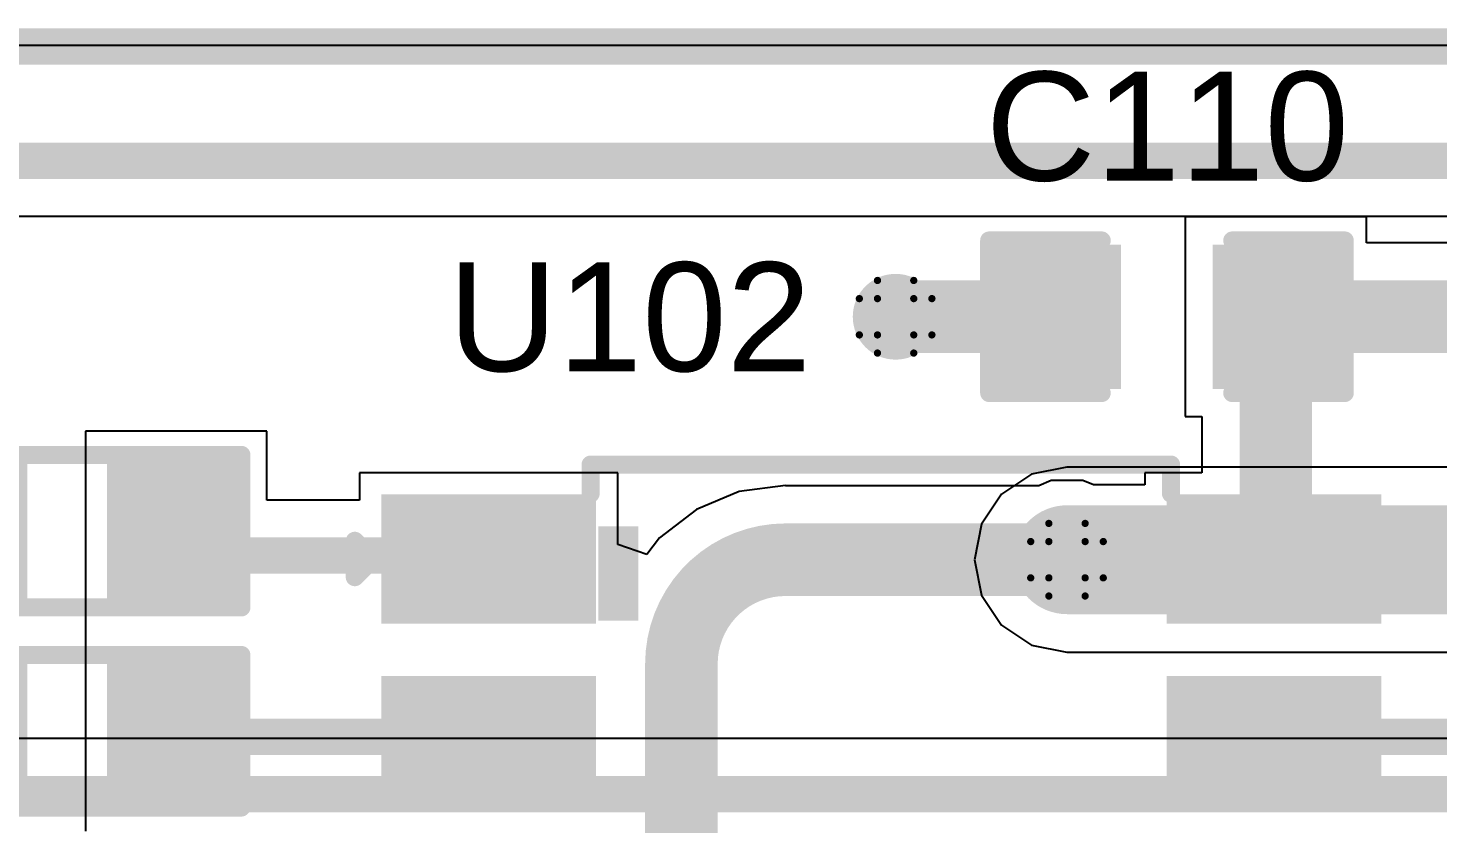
# Model space of a CAD drawing. Header units: inches. Extents: x -0.1 to 10.2, y 0 to 6.5.
# Drawn here: x 1.5365 to 1.925, y 3.7816 to 4.0007 of the extents above; entities that cross this region are included whole.
import ezdxf

# ---------------------------------------------------------------- set-up
doc = ezdxf.new("R2010")
doc.units = ezdxf.units.IN
doc.header["$MEASUREMENT"] = 0
for name, color, linetype in [('Bottom Layer', 5, 'Continuous'), ('Drill Drawing', 1, 'Continuous'), ('Top Layer', 1, 'Continuous'), ('Top Overlay', 2, 'Continuous'), ('Top Paste', 8, 'Continuous'), ('Top Solder', 216, 'Continuous'), ('Via Holes', 16, 'Continuous')]:
    doc.layers.add(name, color=color, linetype=linetype)
doc.styles.add('Arial', font='', dxfattribs={"height": 0.2})
doc.styles.get('Arial').set_extended_font_data('Arial')

# ---------------------------------------------------------------- blocks, each defined once
blk = doc.blocks.new('C___0603_3')
at = {"layer": 'Top Layer'}
for points in [[(-0.015, 0.0175), (-0.015, -0.0175), (-0.045, -0.0175), (-0.045, 0.0175)], [(0.045, 0.0175), (0.045, -0.0175), (0.015, -0.0175), (0.015, 0.0175)]]:
    blk.add_hatch(color=1, dxfattribs=at).paths.add_polyline_path(points)
at = {"layer": 'Top Paste'}
for points in [[(-0.015, 0.0175), (-0.015, -0.0175), (-0.045, -0.0175), (-0.045, 0.0175)], [(0.045, 0.0175), (0.045, -0.0175), (0.015, -0.0175), (0.015, 0.0175)]]:
    blk.add_hatch(color=8, dxfattribs=at).paths.add_polyline_path(points)
at = {"layer": 'Top Solder'}
for points in [[(-0.01264, 0.01986), (-0.01264, -0.01986), (-0.04736, -0.01986), (-0.04736, 0.01986)], [(0.04736, 0.01986), (0.04736, -0.01986), (0.01264, -0.01986), (0.01264, 0.01986)]]:
    blk.add_hatch(color=216, dxfattribs=at).paths.add_polyline_path(points)
at = {"layer": 'Top Overlay'}
for points in [[(-0.049, 0.021, 0.005, 0.005, 0), (-0.049, -0.021, 0.005, 0.005, 0)], [(-0.018, 0.021, 0.005, 0.005, 0), (-0.049, 0.021, 0.005, 0.005, 0)], [(0.049, 0.021, 0.005, 0.005, 0), (0.018, 0.021, 0.005, 0.005, 0)], [(0.049, 0.021, 0.005, 0.005, 0), (0.049, -0.021, 0.005, 0.005, 0)], [(-0.018, -0.021, 0.005, 0.005, 0), (-0.049, -0.021, 0.005, 0.005, 0)], [(0.049, -0.021, 0.005, 0.005, 0), (0.018, -0.021, 0.005, 0.005, 0)]]:
    blk.add_lwpolyline(points, format="xyseb", dxfattribs=at)
for points in [[(-0.05025, 0.021, 0.0025, 0.0025, 1), (-0.04775, 0.021, 0.0025, 0.0025, 1)], [(-0.05025, 0.021, 0.0025, 0.0025, 1), (-0.04775, 0.021, 0.0025, 0.0025, 1)], [(-0.01925, 0.021, 0.0025, 0.0025, 1), (-0.01675, 0.021, 0.0025, 0.0025, 1)], [(0.01675, 0.021, 0.0025, 0.0025, 1), (0.01925, 0.021, 0.0025, 0.0025, 1)], [(0.04775, 0.021, 0.0025, 0.0025, 1), (0.05025, 0.021, 0.0025, 0.0025, 1)], [(0.04775, 0.021, 0.0025, 0.0025, 1), (0.05025, 0.021, 0.0025, 0.0025, 1)], [(-0.05025, -0.021, 0.0025, 0.0025, 1), (-0.04775, -0.021, 0.0025, 0.0025, 1)], [(-0.05025, -0.021, 0.0025, 0.0025, 1), (-0.04775, -0.021, 0.0025, 0.0025, 1)], [(-0.01925, -0.021, 0.0025, 0.0025, 1), (-0.01675, -0.021, 0.0025, 0.0025, 1)], [(0.01675, -0.021, 0.0025, 0.0025, 1), (0.01925, -0.021, 0.0025, 0.0025, 1)], [(0.04775, -0.021, 0.0025, 0.0025, 1), (0.05025, -0.021, 0.0025, 0.0025, 1)], [(0.04775, -0.021, 0.0025, 0.0025, 1), (0.05025, -0.021, 0.0025, 0.0025, 1)]]:
    blk.add_lwpolyline(points, format="xyseb", close=True, dxfattribs=at)
blk = doc.blocks.new('SOP_8_4')
at = {"layer": 'Top Layer'}
for points in [[(-0.13386, 0.08878), (-0.08268, 0.08878), (-0.08268, 0.06122), (-0.13386, 0.06122)], [(0.08268, 0.08878), (0.13386, 0.08878), (0.13386, 0.06122), (0.08268, 0.06122)], [(-0.13386, 0.03878), (-0.08268, 0.03878), (-0.08268, 0.01122), (-0.13386, 0.01122)], [(0.08268, 0.03878), (0.13386, 0.03878), (0.13386, 0.01122), (0.08268, 0.01122)], [(-0.13386, -0.01122), (-0.08268, -0.01122), (-0.08268, -0.03878), (-0.13386, -0.03878)], [(0.08268, -0.01122), (0.13386, -0.01122), (0.13386, -0.03878), (0.08268, -0.03878)], [(-0.13386, -0.06122), (-0.08268, -0.06122), (-0.08268, -0.08878), (-0.13386, -0.08878)], [(0.08268, -0.06122), (0.13386, -0.06122), (0.13386, -0.08878), (0.08268, -0.08878)]]:
    blk.add_hatch(color=1, dxfattribs=at).paths.add_polyline_path(points)
at = {"layer": 'Top Overlay'}
blk.add_hatch(color=2, dxfattribs=at).paths.add_polyline_path([(-0.078, 0.058), (-0.067, 0.058), (-0.067, 0.084), (-0.078, 0.084)])
at = {"layer": 'Top Paste'}
for points in [[(-0.13386, 0.08878), (-0.08268, 0.08878), (-0.08268, 0.06122), (-0.13386, 0.06122)], [(0.08268, 0.08878), (0.13386, 0.08878), (0.13386, 0.06122), (0.08268, 0.06122)], [(-0.13386, 0.03878), (-0.08268, 0.03878), (-0.08268, 0.01122), (-0.13386, 0.01122)], [(0.08268, 0.03878), (0.13386, 0.03878), (0.13386, 0.01122), (0.08268, 0.01122)], [(-0.13386, -0.01122), (-0.08268, -0.01122), (-0.08268, -0.03878), (-0.13386, -0.03878)], [(0.08268, -0.01122), (0.13386, -0.01122), (0.13386, -0.03878), (0.08268, -0.03878)], [(-0.13386, -0.06122), (-0.08268, -0.06122), (-0.08268, -0.08878), (-0.13386, -0.08878)], [(0.08268, -0.06122), (0.13386, -0.06122), (0.13386, -0.08878), (0.08268, -0.08878)]]:
    blk.add_hatch(color=8, dxfattribs=at).paths.add_polyline_path(points)
at = {"layer": 'Top Solder'}
for points in [[(-0.13786, 0.09278), (-0.07868, 0.09278), (-0.07868, 0.05722), (-0.13786, 0.05722)], [(0.07868, 0.09278), (0.13786, 0.09278), (0.13786, 0.05722), (0.07868, 0.05722)], [(-0.13786, 0.04278), (-0.07868, 0.04278), (-0.07868, 0.00722), (-0.13786, 0.00722)], [(0.07868, 0.04278), (0.13786, 0.04278), (0.13786, 0.00722), (0.07868, 0.00722)], [(-0.13786, -0.00722), (-0.07868, -0.00722), (-0.07868, -0.04278), (-0.13786, -0.04278)], [(0.07868, -0.00722), (0.13786, -0.00722), (0.13786, -0.04278), (0.07868, -0.04278)], [(-0.13786, -0.05722), (-0.07868, -0.05722), (-0.07868, -0.09278), (-0.13786, -0.09278)], [(0.07868, -0.05722), (0.13786, -0.05722), (0.13786, -0.09278), (0.07868, -0.09278)]]:
    blk.add_hatch(color=216, dxfattribs=at).paths.add_polyline_path(points)
at = {"layer": 'Top Overlay'}
for points in [[(-0.08014, 0.093, 0.005, 0.005, 0), (-0.08014, 0.101, 0.005, 0.005, 0)], [(-0.08014, 0.101, 0.005, 0.005, 0), (0.07986, 0.101, 0.005, 0.005, 0)], [(0.07986, 0.093, 0.005, 0.005, 0), (0.07986, 0.101, 0.005, 0.005, 0)], [(-0.14514, 0.07, 0.005, 0.005, 0), (-0.14514, 0.08, 0.005, 0.005, 0)], [(-0.14514, 0.08, 0.005, 0.005, 0), (-0.14014, 0.075, 0.005, 0.005, 0)], [(-0.14514, 0.07, 0.005, 0.005, 0), (-0.14014, 0.075, 0.005, 0.005, 0)], [(-0.08014, -0.101, 0.005, 0.005, 0), (-0.08014, -0.093, 0.005, 0.005, 0)], [(0.07986, -0.101, 0.005, 0.005, 0), (0.07986, -0.093, 0.005, 0.005, 0)], [(-0.08014, -0.101, 0.005, 0.005, 0), (0.07986, -0.101, 0.005, 0.005, 0)]]:
    blk.add_lwpolyline(points, format="xyseb", dxfattribs=at)
for points in [[(-0.08139, 0.101, 0.0025, 0.0025, 1), (-0.07889, 0.101, 0.0025, 0.0025, 1)], [(-0.08139, 0.101, 0.0025, 0.0025, 1), (-0.07889, 0.101, 0.0025, 0.0025, 1)], [(0.07861, 0.101, 0.0025, 0.0025, 1), (0.08111, 0.101, 0.0025, 0.0025, 1)], [(0.07861, 0.101, 0.0025, 0.0025, 1), (0.08111, 0.101, 0.0025, 0.0025, 1)], [(-0.08139, 0.093, 0.0025, 0.0025, 1), (-0.07889, 0.093, 0.0025, 0.0025, 1)], [(0.07861, 0.093, 0.0025, 0.0025, 1), (0.08111, 0.093, 0.0025, 0.0025, 1)], [(-0.14639, 0.08, 0.0025, 0.0025, 1), (-0.14389, 0.08, 0.0025, 0.0025, 1)], [(-0.14639, 0.08, 0.0025, 0.0025, 1), (-0.14389, 0.08, 0.0025, 0.0025, 1)], [(-0.14139, 0.075, 0.0025, 0.0025, 1), (-0.13889, 0.075, 0.0025, 0.0025, 1)], [(-0.14139, 0.075, 0.0025, 0.0025, 1), (-0.13889, 0.075, 0.0025, 0.0025, 1)], [(-0.14639, 0.07, 0.0025, 0.0025, 1), (-0.14389, 0.07, 0.0025, 0.0025, 1)], [(-0.14639, 0.07, 0.0025, 0.0025, 1), (-0.14389, 0.07, 0.0025, 0.0025, 1)], [(-0.08139, -0.093, 0.0025, 0.0025, 1), (-0.07889, -0.093, 0.0025, 0.0025, 1)], [(0.07861, -0.093, 0.0025, 0.0025, 1), (0.08111, -0.093, 0.0025, 0.0025, 1)], [(-0.08139, -0.101, 0.0025, 0.0025, 1), (-0.07889, -0.101, 0.0025, 0.0025, 1)], [(-0.08139, -0.101, 0.0025, 0.0025, 1), (-0.07889, -0.101, 0.0025, 0.0025, 1)], [(0.07861, -0.101, 0.0025, 0.0025, 1), (0.08111, -0.101, 0.0025, 0.0025, 1)], [(0.07861, -0.101, 0.0025, 0.0025, 1), (0.08111, -0.101, 0.0025, 0.0025, 1)]]:
    blk.add_lwpolyline(points, format="xyseb", close=True, dxfattribs=at)
blk = doc.blocks.new('R___0603_8')
at = {"layer": 'Top Layer'}
for points in [[(-0.015, 0.0175), (-0.015, -0.0175), (-0.045, -0.0175), (-0.045, 0.0175)], [(0.045, 0.0175), (0.045, -0.0175), (0.015, -0.0175), (0.015, 0.0175)]]:
    blk.add_hatch(color=1, dxfattribs=at).paths.add_polyline_path(points)
at = {"layer": 'Top Paste'}
for points in [[(-0.015, 0.0175), (-0.015, -0.0175), (-0.045, -0.0175), (-0.045, 0.0175)], [(0.045, 0.0175), (0.045, -0.0175), (0.015, -0.0175), (0.015, 0.0175)]]:
    blk.add_hatch(color=8, dxfattribs=at).paths.add_polyline_path(points)
at = {"layer": 'Top Solder'}
for points in [[(-0.011, 0.0215), (-0.011, -0.0215), (-0.049, -0.0215), (-0.049, 0.0215)], [(0.049, 0.0215), (0.049, -0.0215), (0.011, -0.0215), (0.011, 0.0215)]]:
    blk.add_hatch(color=216, dxfattribs=at).paths.add_polyline_path(points)
at = {"layer": 'Top Overlay'}
for points in [[(-0.048, 0.021, 0.005, 0.005, 0), (-0.048, -0.021, 0.005, 0.005, 0)], [(0.048, 0.021, 0.005, 0.005, 0), (-0.048, 0.021, 0.005, 0.005, 0)], [(0.048, 0.021, 0.005, 0.005, 0), (0.048, -0.021, 0.005, 0.005, 0)], [(0.048, -0.021, 0.005, 0.005, 0), (-0.048, -0.021, 0.005, 0.005, 0)]]:
    blk.add_lwpolyline(points, format="xyseb", dxfattribs=at)
for points in [[(-0.04925, 0.021, 0.0025, 0.0025, 1), (-0.04675, 0.021, 0.0025, 0.0025, 1)], [(-0.04925, 0.021, 0.0025, 0.0025, 1), (-0.04675, 0.021, 0.0025, 0.0025, 1)], [(0.04675, 0.021, 0.0025, 0.0025, 1), (0.04925, 0.021, 0.0025, 0.0025, 1)], [(0.04675, 0.021, 0.0025, 0.0025, 1), (0.04925, 0.021, 0.0025, 0.0025, 1)], [(-0.04925, -0.021, 0.0025, 0.0025, 1), (-0.04675, -0.021, 0.0025, 0.0025, 1)], [(-0.04925, -0.021, 0.0025, 0.0025, 1), (-0.04675, -0.021, 0.0025, 0.0025, 1)], [(0.04675, -0.021, 0.0025, 0.0025, 1), (0.04925, -0.021, 0.0025, 0.0025, 1)], [(0.04675, -0.021, 0.0025, 0.0025, 1), (0.04925, -0.021, 0.0025, 0.0025, 1)]]:
    blk.add_lwpolyline(points, format="xyseb", close=True, dxfattribs=at)
blk = doc.blocks.new('R___0603_9')
at = {"layer": 'Top Layer'}
for points in [[(-0.015, 0.0175), (-0.015, -0.0175), (-0.045, -0.0175), (-0.045, 0.0175)], [(0.045, 0.0175), (0.045, -0.0175), (0.015, -0.0175), (0.015, 0.0175)]]:
    blk.add_hatch(color=1, dxfattribs=at).paths.add_polyline_path(points)
at = {"layer": 'Top Paste'}
for points in [[(-0.015, 0.0175), (-0.015, -0.0175), (-0.045, -0.0175), (-0.045, 0.0175)], [(0.045, 0.0175), (0.045, -0.0175), (0.015, -0.0175), (0.015, 0.0175)]]:
    blk.add_hatch(color=8, dxfattribs=at).paths.add_polyline_path(points)
at = {"layer": 'Top Solder'}
for points in [[(-0.011, 0.0215), (-0.011, -0.0215), (-0.049, -0.0215), (-0.049, 0.0215)], [(0.049, 0.0215), (0.049, -0.0215), (0.011, -0.0215), (0.011, 0.0215)]]:
    blk.add_hatch(color=216, dxfattribs=at).paths.add_polyline_path(points)
at = {"layer": 'Top Overlay'}
for points in [[(-0.048, 0.021, 0.005, 0.005, 0), (-0.048, -0.021, 0.005, 0.005, 0)], [(0.048, 0.021, 0.005, 0.005, 0), (-0.048, 0.021, 0.005, 0.005, 0)], [(0.048, 0.021, 0.005, 0.005, 0), (0.048, -0.021, 0.005, 0.005, 0)], [(0.048, -0.021, 0.005, 0.005, 0), (-0.048, -0.021, 0.005, 0.005, 0)]]:
    blk.add_lwpolyline(points, format="xyseb", dxfattribs=at)
for points in [[(-0.04925, 0.021, 0.0025, 0.0025, 1), (-0.04675, 0.021, 0.0025, 0.0025, 1)], [(-0.04925, 0.021, 0.0025, 0.0025, 1), (-0.04675, 0.021, 0.0025, 0.0025, 1)], [(0.04675, 0.021, 0.0025, 0.0025, 1), (0.04925, 0.021, 0.0025, 0.0025, 1)], [(0.04675, 0.021, 0.0025, 0.0025, 1), (0.04925, 0.021, 0.0025, 0.0025, 1)], [(-0.04925, -0.021, 0.0025, 0.0025, 1), (-0.04675, -0.021, 0.0025, 0.0025, 1)], [(-0.04925, -0.021, 0.0025, 0.0025, 1), (-0.04675, -0.021, 0.0025, 0.0025, 1)], [(0.04675, -0.021, 0.0025, 0.0025, 1), (0.04925, -0.021, 0.0025, 0.0025, 1)], [(0.04675, -0.021, 0.0025, 0.0025, 1), (0.04925, -0.021, 0.0025, 0.0025, 1)]]:
    blk.add_lwpolyline(points, format="xyseb", close=True, dxfattribs=at)

msp = doc.modelspace()

# ---------------------------------------------------------------- hatches: boundary and pattern name
at = {"layer": 'Bottom Layer'}
h = msp.add_hatch(color=5, dxfattribs=at)
edge = h.paths.add_edge_path()
edge.add_arc((1.77559, 3.92126), 0.01181, 0, 360)
h = msp.add_hatch(color=5, dxfattribs=at)
edge = h.paths.add_edge_path()
edge.add_arc((1.82283, 3.85433), 0.01181, 0, 360)
at = {"layer": 'Top Layer'}
h = msp.add_hatch(color=1, dxfattribs=at)
edge = h.paths.add_edge_path()
edge.add_arc((1.77559, 3.92126), 0.01181, 0, 360)
h = msp.add_hatch(color=1, dxfattribs=at)
edge = h.paths.add_edge_path()
edge.add_arc((1.82283, 3.85433), 0.01181, 0, 360)
for points in [[(1.57724, 3.85051), (1.66339, 3.85051), (1.66339, 3.86051), (1.57724, 3.86051)], [(1.57724, 3.80051), (1.66339, 3.80051), (1.66339, 3.81051), (1.57724, 3.81051)], [(1.96606, 3.81051), (1.87992, 3.81051), (1.87992, 3.80051), (1.96606, 3.80051)]]:
    msp.add_hatch(color=1, dxfattribs=at).paths.add_polyline_path(points)
at = {"layer": 'Via Holes'}
h = msp.add_hatch(color=7, dxfattribs=at)
edge = h.paths.add_edge_path()
edge.add_arc((1.77559, 3.92126), 0.00591, 0, 360)
h = msp.add_hatch(color=7, dxfattribs=at)
edge = h.paths.add_edge_path()
edge.add_arc((1.82283, 3.85433), 0.00591, 0, 360)

# ---------------------------------------------------------------- linework, layer by layer
at = {"layer": 'Bottom Layer'}
for p, q in [((1.45903, 3.94896), (2.17342, 3.94896)), ((1.82283, 3.87982), (1.81308, 3.87788)), ((2.24185, 3.87982), (1.82283, 3.87982)), ((1.81308, 3.87788), (1.80481, 3.87235)), ((1.80481, 3.87235), (1.79928, 3.86409)), ((1.79928, 3.86409), (1.79734, 3.85433)), ((1.79734, 3.85433), (1.79928, 3.84458)), ((1.79928, 3.84458), (1.80481, 3.83631)), ((1.80481, 3.83631), (1.81308, 3.83078)), ((1.81308, 3.83078), (1.82283, 3.82884)), ((1.82283, 3.82884), (2.40788, 3.82884)), ((2.48813, 3.80504), (1.00862, 3.80504))]:
    msp.add_line(p, q, dxfattribs=at)
for points in [[(1.43701, 3.99575, 0.01, 0.01, 0), (2.73616, 3.99575, 0.01, 0.01, 0)], [(0.91263, 3.96425, 0.01, 0.01, 0), (2.18898, 3.96425, 0.01, 0.01, 0)], [(1.82283, 3.85433, 0.03, 0.03, 0), (2.24567, 3.85433, 0.03, 0.03, 0)], [(0.79576, 3.78974, 0.01, 0.01, 0), (2.50518, 3.78974, 0.01, 0.01, 0)]]:
    msp.add_lwpolyline(points, format="xyseb", dxfattribs=at)
msp.add_lwpolyline([(1.81533, 3.85433, 0.015, 0.015, 1), (1.83033, 3.85433, 0.015, 0.015, 1)], format="xyseb", close=True, dxfattribs=at)
at = {"layer": 'Drill Drawing'}
for points in [[(1.77059, 3.92626, 0.002, 0.002, 0), (1.77059, 3.93126, 0.002, 0.002, 0)], [(1.77059, 3.93126, 0.002, 0.002, 0), (1.78059, 3.93126, 0.002, 0.002, 0)], [(1.78059, 3.92626, 0.002, 0.002, 0), (1.78059, 3.93126, 0.002, 0.002, 0)], [(1.76559, 3.91626, 0.002, 0.002, 0), (1.76559, 3.92626, 0.002, 0.002, 0)], [(1.76559, 3.92626, 0.002, 0.002, 0), (1.77059, 3.92626, 0.002, 0.002, 0)], [(1.78059, 3.92626, 0.002, 0.002, 0), (1.78559, 3.92626, 0.002, 0.002, 0)], [(1.78559, 3.91626, 0.002, 0.002, 0), (1.78559, 3.92626, 0.002, 0.002, 0)], [(1.76559, 3.91626, 0.002, 0.002, 0), (1.77059, 3.91626, 0.002, 0.002, 0)], [(1.77059, 3.91126, 0.002, 0.002, 0), (1.77059, 3.91626, 0.002, 0.002, 0)], [(1.78059, 3.91626, 0.002, 0.002, 0), (1.78559, 3.91626, 0.002, 0.002, 0)], [(1.78059, 3.91126, 0.002, 0.002, 0), (1.78059, 3.91626, 0.002, 0.002, 0)], [(1.77059, 3.91126, 0.002, 0.002, 0), (1.78059, 3.91126, 0.002, 0.002, 0)], [(1.81783, 3.85933, 0.002, 0.002, 0), (1.81783, 3.86433, 0.002, 0.002, 0)], [(1.81783, 3.86433, 0.002, 0.002, 0), (1.82783, 3.86433, 0.002, 0.002, 0)], [(1.82783, 3.85933, 0.002, 0.002, 0), (1.82783, 3.86433, 0.002, 0.002, 0)], [(1.81283, 3.84933, 0.002, 0.002, 0), (1.81283, 3.85933, 0.002, 0.002, 0)], [(1.81283, 3.85933, 0.002, 0.002, 0), (1.81783, 3.85933, 0.002, 0.002, 0)], [(1.82783, 3.85933, 0.002, 0.002, 0), (1.83283, 3.85933, 0.002, 0.002, 0)], [(1.83283, 3.84933, 0.002, 0.002, 0), (1.83283, 3.85933, 0.002, 0.002, 0)], [(1.81283, 3.84933, 0.002, 0.002, 0), (1.81783, 3.84933, 0.002, 0.002, 0)], [(1.81783, 3.84433, 0.002, 0.002, 0), (1.81783, 3.84933, 0.002, 0.002, 0)], [(1.82783, 3.84933, 0.002, 0.002, 0), (1.83283, 3.84933, 0.002, 0.002, 0)], [(1.82783, 3.84433, 0.002, 0.002, 0), (1.82783, 3.84933, 0.002, 0.002, 0)], [(1.81783, 3.84433, 0.002, 0.002, 0), (1.82783, 3.84433, 0.002, 0.002, 0)]]:
    msp.add_lwpolyline(points, format="xyseb", dxfattribs=at)
for points in [[(1.77009, 3.93126, 0.001, 0.001, 1), (1.77109, 3.93126, 0.001, 0.001, 1)], [(1.77009, 3.93126, 0.001, 0.001, 1), (1.77109, 3.93126, 0.001, 0.001, 1)], [(1.78009, 3.93126, 0.001, 0.001, 1), (1.78109, 3.93126, 0.001, 0.001, 1)], [(1.78009, 3.93126, 0.001, 0.001, 1), (1.78109, 3.93126, 0.001, 0.001, 1)], [(1.76509, 3.92626, 0.001, 0.001, 1), (1.76609, 3.92626, 0.001, 0.001, 1)], [(1.76509, 3.92626, 0.001, 0.001, 1), (1.76609, 3.92626, 0.001, 0.001, 1)], [(1.77009, 3.92626, 0.001, 0.001, 1), (1.77109, 3.92626, 0.001, 0.001, 1)], [(1.77009, 3.92626, 0.001, 0.001, 1), (1.77109, 3.92626, 0.001, 0.001, 1)], [(1.78009, 3.92626, 0.001, 0.001, 1), (1.78109, 3.92626, 0.001, 0.001, 1)], [(1.78009, 3.92626, 0.001, 0.001, 1), (1.78109, 3.92626, 0.001, 0.001, 1)], [(1.78509, 3.92626, 0.001, 0.001, 1), (1.78609, 3.92626, 0.001, 0.001, 1)], [(1.78509, 3.92626, 0.001, 0.001, 1), (1.78609, 3.92626, 0.001, 0.001, 1)], [(1.76509, 3.91626, 0.001, 0.001, 1), (1.76609, 3.91626, 0.001, 0.001, 1)], [(1.76509, 3.91626, 0.001, 0.001, 1), (1.76609, 3.91626, 0.001, 0.001, 1)], [(1.77009, 3.91626, 0.001, 0.001, 1), (1.77109, 3.91626, 0.001, 0.001, 1)], [(1.77009, 3.91626, 0.001, 0.001, 1), (1.77109, 3.91626, 0.001, 0.001, 1)], [(1.78009, 3.91626, 0.001, 0.001, 1), (1.78109, 3.91626, 0.001, 0.001, 1)], [(1.78009, 3.91626, 0.001, 0.001, 1), (1.78109, 3.91626, 0.001, 0.001, 1)], [(1.78509, 3.91626, 0.001, 0.001, 1), (1.78609, 3.91626, 0.001, 0.001, 1)], [(1.78509, 3.91626, 0.001, 0.001, 1), (1.78609, 3.91626, 0.001, 0.001, 1)], [(1.77009, 3.91126, 0.001, 0.001, 1), (1.77109, 3.91126, 0.001, 0.001, 1)], [(1.77009, 3.91126, 0.001, 0.001, 1), (1.77109, 3.91126, 0.001, 0.001, 1)], [(1.78009, 3.91126, 0.001, 0.001, 1), (1.78109, 3.91126, 0.001, 0.001, 1)], [(1.78009, 3.91126, 0.001, 0.001, 1), (1.78109, 3.91126, 0.001, 0.001, 1)], [(1.81733, 3.86433, 0.001, 0.001, 1), (1.81833, 3.86433, 0.001, 0.001, 1)], [(1.81733, 3.86433, 0.001, 0.001, 1), (1.81833, 3.86433, 0.001, 0.001, 1)], [(1.82733, 3.86433, 0.001, 0.001, 1), (1.82833, 3.86433, 0.001, 0.001, 1)], [(1.82733, 3.86433, 0.001, 0.001, 1), (1.82833, 3.86433, 0.001, 0.001, 1)], [(1.81233, 3.85933, 0.001, 0.001, 1), (1.81333, 3.85933, 0.001, 0.001, 1)], [(1.81233, 3.85933, 0.001, 0.001, 1), (1.81333, 3.85933, 0.001, 0.001, 1)], [(1.81733, 3.85933, 0.001, 0.001, 1), (1.81833, 3.85933, 0.001, 0.001, 1)], [(1.81733, 3.85933, 0.001, 0.001, 1), (1.81833, 3.85933, 0.001, 0.001, 1)], [(1.82733, 3.85933, 0.001, 0.001, 1), (1.82833, 3.85933, 0.001, 0.001, 1)], [(1.82733, 3.85933, 0.001, 0.001, 1), (1.82833, 3.85933, 0.001, 0.001, 1)], [(1.83233, 3.85933, 0.001, 0.001, 1), (1.83333, 3.85933, 0.001, 0.001, 1)], [(1.83233, 3.85933, 0.001, 0.001, 1), (1.83333, 3.85933, 0.001, 0.001, 1)], [(1.81233, 3.84933, 0.001, 0.001, 1), (1.81333, 3.84933, 0.001, 0.001, 1)], [(1.81233, 3.84933, 0.001, 0.001, 1), (1.81333, 3.84933, 0.001, 0.001, 1)], [(1.81733, 3.84933, 0.001, 0.001, 1), (1.81833, 3.84933, 0.001, 0.001, 1)], [(1.81733, 3.84933, 0.001, 0.001, 1), (1.81833, 3.84933, 0.001, 0.001, 1)], [(1.82733, 3.84933, 0.001, 0.001, 1), (1.82833, 3.84933, 0.001, 0.001, 1)], [(1.82733, 3.84933, 0.001, 0.001, 1), (1.82833, 3.84933, 0.001, 0.001, 1)], [(1.83233, 3.84933, 0.001, 0.001, 1), (1.83333, 3.84933, 0.001, 0.001, 1)], [(1.83233, 3.84933, 0.001, 0.001, 1), (1.83333, 3.84933, 0.001, 0.001, 1)], [(1.81733, 3.84433, 0.001, 0.001, 1), (1.81833, 3.84433, 0.001, 0.001, 1)], [(1.81733, 3.84433, 0.001, 0.001, 1), (1.81833, 3.84433, 0.001, 0.001, 1)], [(1.82733, 3.84433, 0.001, 0.001, 1), (1.82833, 3.84433, 0.001, 0.001, 1)], [(1.82733, 3.84433, 0.001, 0.001, 1), (1.82833, 3.84433, 0.001, 0.001, 1)]]:
    msp.add_lwpolyline(points, format="xyseb", close=True, dxfattribs=at)
at = {"layer": 'Top Layer'}
for p, q in [((1.45882, 3.99606), (2.19301, 3.99606)), ((1.90539, 3.94876), (1.85539, 3.94876)), ((1.85539, 3.94876), (1.85539, 3.89376)), ((1.90539, 3.94165), (1.90539, 3.94876)), ((1.98439, 3.94165), (1.90539, 3.94165)), ((1.85539, 3.89376), (1.86, 3.89376)), ((1.86, 3.89376), (1.86, 3.87831)), ((1.60224, 3.8897), (1.55224, 3.8897)), ((1.55224, 3.8897), (1.55224, 3.8347)), ((1.60224, 3.8707), (1.60224, 3.8897)), ((1.69898, 3.87831), (1.6278, 3.87831)), ((1.6278, 3.87831), (1.6278, 3.8707)), ((1.69898, 3.8585), (1.69898, 3.87831)), ((1.86, 3.87831), (1.84433, 3.87831)), ((1.84433, 3.87831), (1.84433, 3.87492)), ((1.74521, 3.87475), (1.7325, 3.87308)), ((1.74521, 3.87472), (1.74521, 3.87475)), ((1.81507, 3.87472), (1.74521, 3.87472)), ((1.8185, 3.87614), (1.81507, 3.87472)), ((1.82717, 3.87614), (1.8185, 3.87614)), ((1.83012, 3.87492), (1.82717, 3.87614)), ((1.84433, 3.87492), (1.83012, 3.87492)), ((1.6278, 3.8707), (1.60224, 3.8707)), ((1.7325, 3.87308), (1.72066, 3.86817)), ((1.72066, 3.86817), (1.71049, 3.86037)), ((1.70698, 3.85579), (1.69898, 3.8585)), ((1.71049, 3.86037), (1.70698, 3.85579)), ((1.55224, 3.8347), (1.55224, 3.8347)), ((1.55224, 3.8347), (1.55224, 3.83458)), ((1.55224, 3.83458), (1.55224, 3.83458)), ((1.55224, 3.83458), (1.55224, 3.77958))]:
    msp.add_line(p, q, dxfattribs=at)
for points in [[(1.77559, 3.92126, 0.02, 0.02, 0), (1.82039, 3.92126, 0.02, 0.02, 0)], [(1.88039, 3.92126, 0.02, 0.02, 0), (1.98439, 3.92126, 0.02, 0.02, 0)], [(1.88039, 3.8565, 0.02, 0.02, 0), (1.88039, 3.92126, 0.02, 0.02, 0)], [(1.88039, 3.8565, 0.02, 0.02, -0.414214), (1.87842, 3.85453, 0.02, 0.02, 0)], [(1.71654, 3.82566, 0.02, 0.02, -0.414214), (1.74521, 3.85433, 0.02, 0.02, 0)], [(1.74521, 3.85433, 0.02, 0.02, 0), (1.82283, 3.85433, 0.02, 0.02, 0)], [(1.82283, 3.85453, 0.02, 0.02, 0), (1.87842, 3.85453, 0.02, 0.02, 0)], [(1.82283, 3.85433, 0.02, 0.02, 0), (1.82283, 3.85453, 0.02, 0.02, 0)], [(1.71654, 3.70453, 0.02, 0.02, 0), (1.71654, 3.82566, 0.02, 0.02, 0)]]:
    msp.add_lwpolyline(points, format="xyseb", dxfattribs=at)
for points in [[(1.77059, 3.92126, 0.01, 0.01, 1), (1.78059, 3.92126, 0.01, 0.01, 1)], [(1.81539, 3.92126, 0.01, 0.01, 1), (1.82539, 3.92126, 0.01, 0.01, 1)], [(1.87539, 3.92126, 0.01, 0.01, 1), (1.88539, 3.92126, 0.01, 0.01, 1)], [(1.87539, 3.92126, 0.01, 0.01, 1), (1.88539, 3.92126, 0.01, 0.01, 1)], [(1.87539, 3.8565, 0.01, 0.01, 1), (1.88539, 3.8565, 0.01, 0.01, 1)], [(1.87539, 3.8565, 0.01, 0.01, 1), (1.88539, 3.8565, 0.01, 0.01, 1)], [(1.74021, 3.85433, 0.01, 0.01, 1), (1.75021, 3.85433, 0.01, 0.01, 1)], [(1.74021, 3.85433, 0.01, 0.01, 1), (1.75021, 3.85433, 0.01, 0.01, 1)], [(1.81783, 3.85453, 0.01, 0.01, 1), (1.82783, 3.85453, 0.01, 0.01, 1)], [(1.81783, 3.85453, 0.01, 0.01, 1), (1.82783, 3.85453, 0.01, 0.01, 1)], [(1.81783, 3.85433, 0.01, 0.01, 1), (1.82783, 3.85433, 0.01, 0.01, 1)], [(1.81783, 3.85433, 0.01, 0.01, 1), (1.82783, 3.85433, 0.01, 0.01, 1)], [(1.87342, 3.85453, 0.01, 0.01, 1), (1.88342, 3.85453, 0.01, 0.01, 1)], [(1.87342, 3.85453, 0.01, 0.01, 1), (1.88342, 3.85453, 0.01, 0.01, 1)], [(1.71154, 3.82566, 0.01, 0.01, 1), (1.72154, 3.82566, 0.01, 0.01, 1)], [(1.71154, 3.82566, 0.01, 0.01, 1), (1.72154, 3.82566, 0.01, 0.01, 1)]]:
    msp.add_lwpolyline(points, format="xyseb", close=True, dxfattribs=at)

# ---------------------------------------------------------------- block references
at = {"rotation": 180}
for name, p in [('C___0603_3', (1.85039, 3.92126)), ('R___0603_9', (1.54724, 3.8622)), ('R___0603_8', (1.54724, 3.80708))]:
    msp.add_blockref(name, p, dxfattribs=at)
msp.add_blockref('SOP_8_4', (1.77165, 3.77953))

# ---------------------------------------------------------------- texts
at = {"layer": 'Top Overlay', "style": 'Arial'}
for s, p in [('C110', (1.80041, 3.95876)), ('U102', (1.65217, 3.90626))]:
    msp.add_text(s, height=0.03, dxfattribs=at).set_placement(p)

doc.saveas('drawing.dxf')
